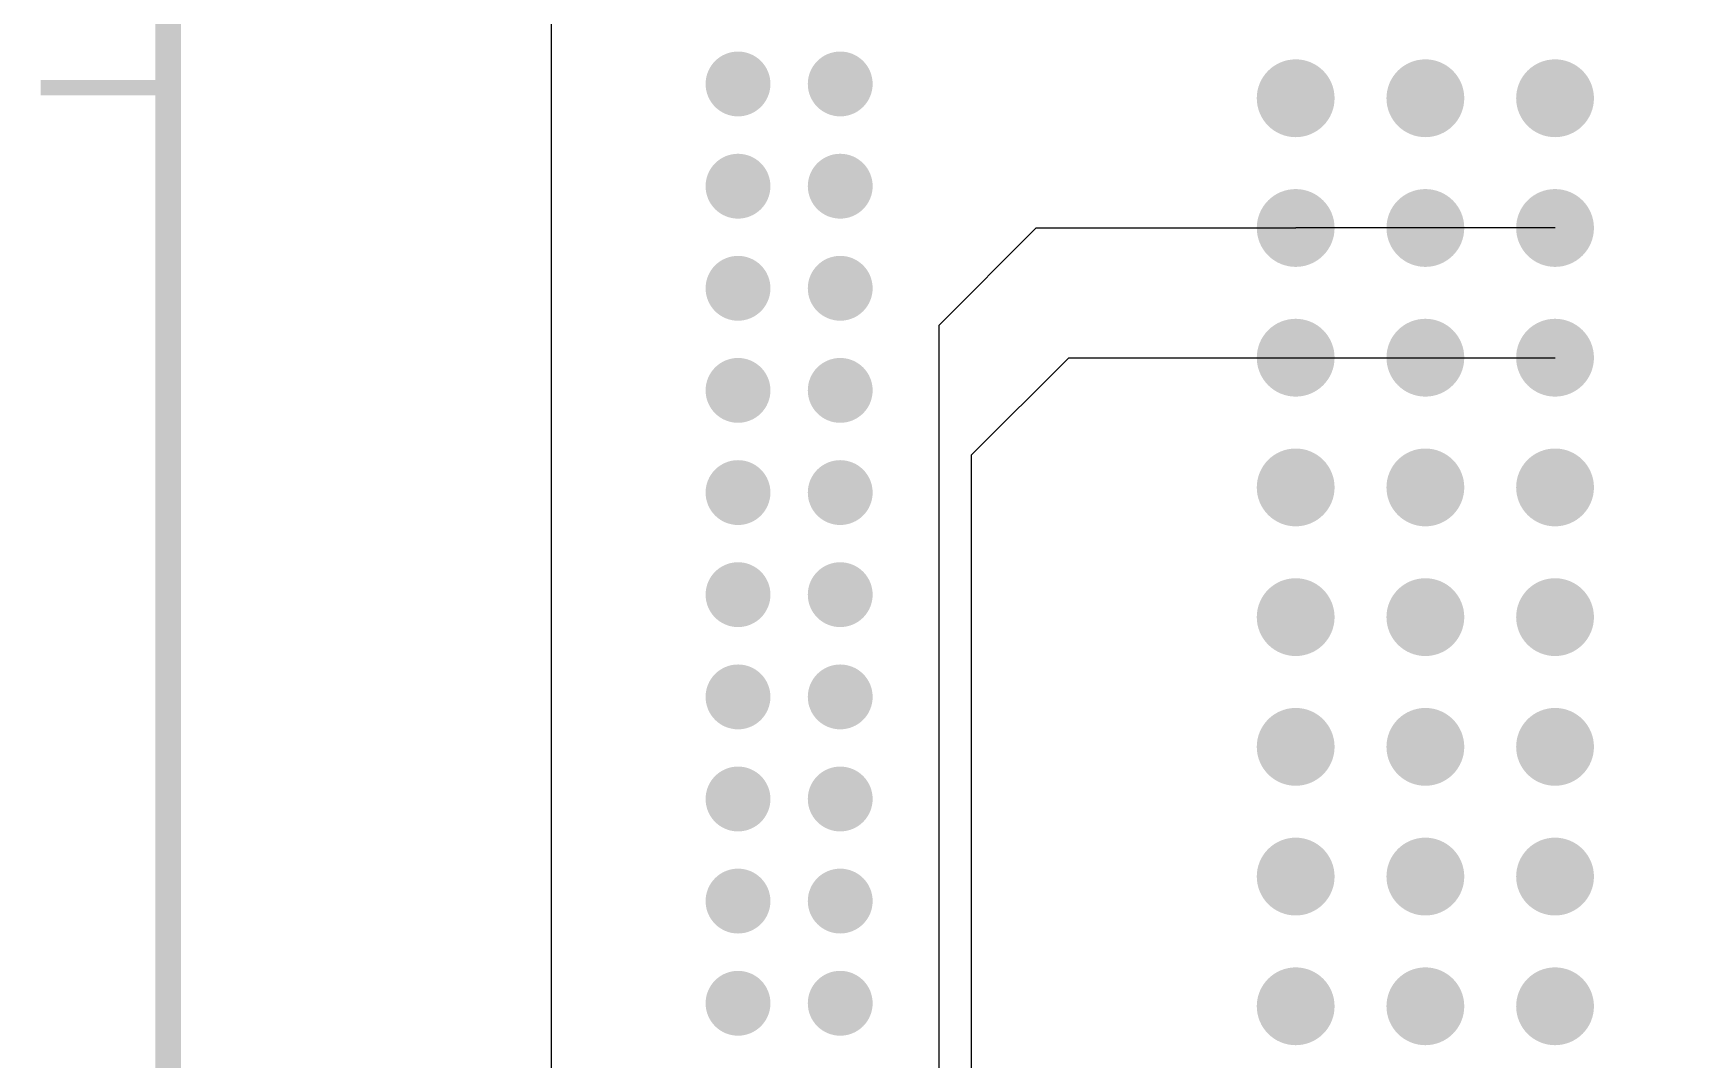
# Model space of a CAD drawing. Extents: x 295 to 953, y 10 to 290.
# Drawn here: x 489.33 to 521.57, y 175.98 to 196.07 of the extents above; entities that cross this region are included whole.
import ezdxf

# ---------------------------------------------------------------- set-up
doc = ezdxf.new("R2010")
doc.units = 0
doc.header["$LTSCALE"] = 5
doc.header["$MEASUREMENT"] = 0
doc.layers.get('0').update_dxf_attribs({"linetype": 'CONTINUOUS', "lineweight": 25})
doc.layers.add('DV-ABPB-A4_TOP', color=14, linetype='CONTINUOUS')
doc.layers.add('테두리', color=3, linetype='CONTINUOUS')

# ---------------------------------------------------------------- blocks, each defined once
blk = doc.blocks.new('C')
at = {"layer": '테두리'}
for points, const_width in [([(15, 285), (15, 15), (405, 15), (405, 285), (15, 285)], 0.5), ([(12.5, 195), (15, 195)], 0.3)]:
    blk.add_lwpolyline(points, dxfattribs=dict(at, const_width=const_width))

msp = doc.modelspace()

# ---------------------------------------------------------------- linework, layer by layer
at = {"color": 7}
for points, const_width in [([(502.82, 195.073, 1), (503.455, 195.073, 1)], 0.635), ([(504.822, 195.073, 1), (505.457, 195.073, 1)], 0.635), ([(513.679, 194.793, 1), (514.441, 194.793, 1)], 0.762), ([(516.219, 194.793, 1), (516.981, 194.793, 1)], 0.762), ([(518.759, 194.793, 1), (519.521, 194.793, 1)], 0.762), ([(502.82, 193.071, 1), (503.455, 193.071, 1)], 0.635), ([(504.822, 193.071, 1), (505.457, 193.071, 1)], 0.635), ([(513.679, 192.253, 1), (514.441, 192.253, 1)], 0.762), ([(516.219, 192.253, 1), (516.981, 192.253, 1)], 0.762), ([(518.759, 192.253, 1), (519.521, 192.253, 1)], 0.762), ([(502.82, 191.072, 1), (503.455, 191.072, 1)], 0.635), ([(504.822, 191.072, 1), (505.457, 191.072, 1)], 0.635), ([(513.679, 189.713, 1), (514.441, 189.713, 1)], 0.762), ([(516.219, 189.713, 1), (516.981, 189.713, 1)], 0.762), ([(518.759, 189.713, 1), (519.521, 189.713, 1)], 0.762), ([(502.82, 189.073, 1), (503.455, 189.073, 1)], 0.635), ([(504.822, 189.073, 1), (505.457, 189.073, 1)], 0.635), ([(502.82, 187.072, 1), (503.455, 187.072, 1)], 0.635), ([(504.822, 187.072, 1), (505.457, 187.072, 1)], 0.635), ([(513.679, 187.173, 1), (514.441, 187.173, 1)], 0.762), ([(516.219, 187.173, 1), (516.981, 187.173, 1)], 0.762), ([(518.759, 187.173, 1), (519.521, 187.173, 1)], 0.762), ([(502.82, 185.073, 1), (503.455, 185.073, 1)], 0.635), ([(504.822, 185.073, 1), (505.457, 185.073, 1)], 0.635), ([(513.679, 184.633, 1), (514.441, 184.633, 1)], 0.762), ([(516.219, 184.633, 1), (516.981, 184.633, 1)], 0.762), ([(518.759, 184.633, 1), (519.521, 184.633, 1)], 0.762), ([(502.82, 183.071, 1), (503.455, 183.071, 1)], 0.635), ([(504.822, 183.071, 1), (505.457, 183.071, 1)], 0.635), ([(513.679, 182.093, 1), (514.441, 182.093, 1)], 0.762), ([(516.219, 182.093, 1), (516.981, 182.093, 1)], 0.762), ([(518.759, 182.093, 1), (519.521, 182.093, 1)], 0.762), ([(502.82, 181.072, 1), (503.455, 181.072, 1)], 0.635), ([(504.822, 181.072, 1), (505.457, 181.072, 1)], 0.635), ([(513.679, 179.553, 1), (514.441, 179.553, 1)], 0.762), ([(516.219, 179.553, 1), (516.981, 179.553, 1)], 0.762), ([(518.759, 179.553, 1), (519.521, 179.553, 1)], 0.762), ([(502.82, 179.073, 1), (503.455, 179.073, 1)], 0.635), ([(504.822, 179.073, 1), (505.457, 179.073, 1)], 0.635), ([(502.82, 177.072, 1), (503.455, 177.072, 1)], 0.635), ([(504.822, 177.072, 1), (505.457, 177.072, 1)], 0.635), ([(513.679, 177.013, 1), (514.441, 177.013, 1)], 0.762), ([(516.219, 177.013, 1), (516.981, 177.013, 1)], 0.762), ([(518.759, 177.013, 1), (519.521, 177.013, 1)], 0.762)]:
    msp.add_lwpolyline(points, format="xyb", close=True, dxfattribs=dict(at, const_width=const_width))
at = {"layer": 'DV-ABPB-A4_TOP', "color": 7}
for p, q in [((499.478, 223.003), (499.478, 98.002)), ((507.075, 190.348), (508.98, 192.253)), ((508.98, 192.253), (514.06, 192.253)), ((516.6, 192.253), (514.06, 192.253)), ((519.14, 192.253), (516.6, 192.253)), ((507.075, 156.693), (507.075, 190.348)), ((507.71, 187.808), (509.615, 189.713)), ((509.615, 189.713), (514.06, 189.713)), ((514.06, 189.713), (516.6, 189.713)), ((516.6, 189.713), (519.14, 189.713)), ((507.71, 154.788), (507.71, 187.808))]:
    msp.add_line(p, q, dxfattribs=at)

# ---------------------------------------------------------------- block references
msp.add_blockref('C', (476.978, 0))

doc.saveas('drawing.dxf')
